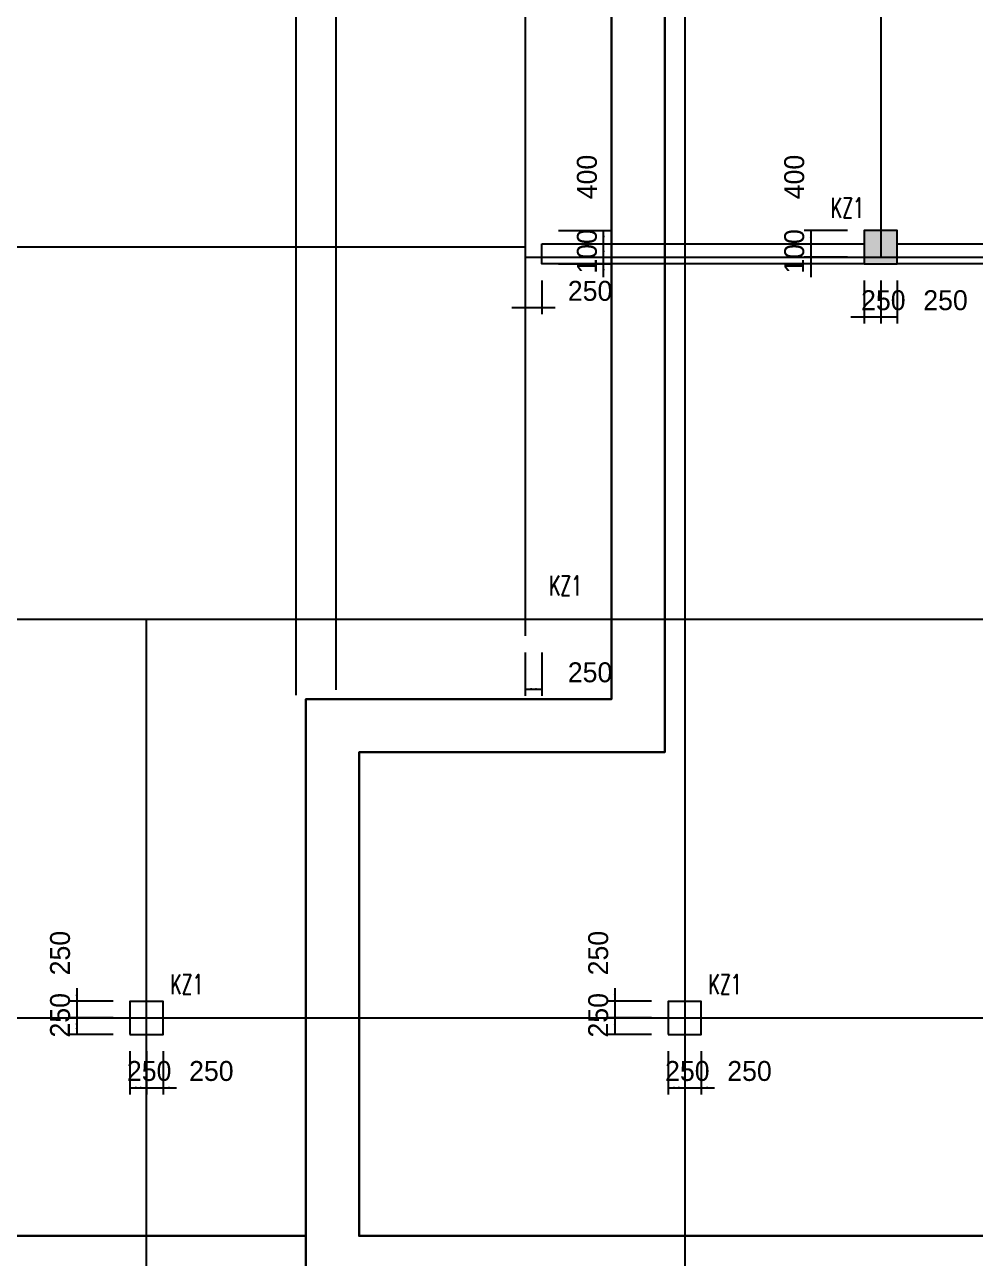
# Model space of a CAD drawing. Extents: x 387171 to 699106, y 11966 to 245688.
# Drawn here: x 522824 to 537132, y 203470 to 222037 of the extents above; entities that cross this region are included whole.
import ezdxf

# ---------------------------------------------------------------- set-up
doc = ezdxf.new("R2010")
doc.units = 0
doc.header["$LTSCALE"] = 100
doc.header["$MEASUREMENT"] = 0
for name, color, linetype in [('COLU', 7, 'Continuous'), ('DIM', 3, 'Continuous'), ('DOTE', 253, 'Continuous'), ('HATCH', 254, 'Continuous'), ('NUM', 7, 'Continuous'), ('Q-dote', 253, 'Continuous'), ('WALL', 3, 'Continuous')]:
    doc.layers.add(name, color=color, linetype=linetype)
doc.styles.add('hztxt', font='hztxt')
doc.styles.get("Standard").update_dxf_attribs({"font": 'standard'})
doc.dimstyles.get("Standard").update_dxf_attribs({"dimtxt": 300, "dimasz": 100, "dimexe": 100, "dimexo": 250, "dimgap": 100, "dimtad": 0, "dimtoh": 1, "dimdec": 0, "dimdsep": 46, "dimcen": 0.09, "dimclrt": 7, "dimadec": 0, "dimazin": 0, "dimtfac": 1, "dimtdec": 4, "dimtofl": 0, "dimtmove": 0, "dimatfit": 3, "dimfxl": 1, "dimtolj": 1, "dimtzin": 0, "dimarcsym": 0})

# ---------------------------------------------------------------- blocks, each defined once
blk = doc.blocks.new('*D2435')
at = {"layer": 'DIM', "color": 0, "linetype": 'ByBlock', "lineweight": -2}
for p, q in [((535208, 218938), (534558, 218938)), ((534658, 218938), (534658, 218538)), ((535208, 218538), (534558, 218538))]:
    blk.add_line(p, q, dxfattribs=at)
for points in [[(534658, 218938), (534675, 218838), (534641, 218838)], [(534658, 218538), (534641, 218638), (534675, 218638)]]:
    blk.add_solid(points, dxfattribs=at)
at = {"layer": 'DIM', "color": 7, "linetype": 'Continuous', "lineweight": -2, "insert": (534408, 219744), "char_height": 300, "width": 576.67, "attachment_point": 5, "rotation": 90, "style": 'hztxt'}
blk.add_mtext('400', dxfattribs=at)
blk = doc.blocks.new('*D1999')
at = {"layer": 'DIM', "color": 0, "linetype": 'ByBlock', "lineweight": -2}
for p, q in [((534658, 218738), (534658, 218238)), ((535208, 218538), (534558, 218538)), ((535208, 218438), (534558, 218438))]:
    blk.add_line(p, q, dxfattribs=at)
for points in [[(534658, 218538), (534641, 218638), (534675, 218638)], [(534658, 218438), (534675, 218338), (534641, 218338)]]:
    blk.add_solid(points, dxfattribs=at)
at = {"layer": 'DIM', "color": 7, "linetype": 'Continuous', "lineweight": -2, "insert": (534408, 218624), "char_height": 300, "width": 476.67, "attachment_point": 5, "rotation": 90, "style": 'hztxt'}
blk.add_mtext('100', dxfattribs=at)
blk = doc.blocks.new('*D1919')
at = {"layer": 'DIM', "color": 0, "linetype": 'ByBlock', "lineweight": -2}
for p, q in [((535458, 218188), (535458, 217538)), ((535708, 218188), (535708, 217538)), ((535258, 217638), (535908, 217638))]:
    blk.add_line(p, q, dxfattribs=at)
for points in [[(535458, 217638), (535358, 217621), (535358, 217655)], [(535708, 217638), (535808, 217655), (535808, 217621)]]:
    blk.add_solid(points, dxfattribs=at)
at = {"layer": 'DIM', "color": 7, "linetype": 'Continuous', "lineweight": -2, "insert": (535748, 217888), "char_height": 300, "width": 566.67, "attachment_point": 5, "style": 'hztxt'}
blk.add_mtext('250', dxfattribs=at)
blk = doc.blocks.new('*D1512')
at = {"layer": 'DIM', "color": 0, "linetype": 'ByBlock', "lineweight": -2}
for p, q in [((535708, 218188), (535708, 217538)), ((535958, 218188), (535958, 217538)), ((535708, 217638), (535958, 217638))]:
    blk.add_line(p, q, dxfattribs=at)
for points in [[(535708, 217638), (535808, 217655), (535808, 217621)], [(535958, 217638), (535858, 217621), (535858, 217655)]]:
    blk.add_solid(points, dxfattribs=at)
at = {"layer": 'DIM', "color": 7, "linetype": 'Continuous', "lineweight": -2, "insert": (536684, 217888), "char_height": 300, "width": 566.67, "attachment_point": 5, "style": 'hztxt'}
blk.add_mtext('250', dxfattribs=at)
blk = doc.blocks.new('*D1788')
at = {"layer": 'DIM', "color": 0, "linetype": 'ByBlock', "lineweight": -2}
for p, q in [((530358, 212588), (530358, 211938)), ((530608, 212588), (530608, 211938)), ((530358, 212038), (530608, 212038))]:
    blk.add_line(p, q, dxfattribs=at)
for points in [[(530358, 212038), (530458, 212055), (530458, 212021)], [(530608, 212038), (530508, 212021), (530508, 212055)]]:
    blk.add_solid(points, dxfattribs=at)
at = {"layer": 'DIM', "color": 7, "linetype": 'Continuous', "lineweight": -2, "insert": (531334, 212288), "char_height": 300, "width": 566.67, "attachment_point": 5, "style": 'hztxt'}
blk.add_mtext('250', dxfattribs=at)
blk = doc.blocks.new('*D306')
at = {"layer": 'DIM', "color": 0, "linetype": 'ByBlock', "lineweight": -2}
for p, q in [((523608, 207538), (523608, 206888)), ((524158, 207338), (523508, 207338)), ((524158, 207088), (523508, 207088))]:
    blk.add_line(p, q, dxfattribs=at)
for points in [[(523608, 207338), (523591, 207438), (523625, 207438)], [(523608, 207088), (523625, 206988), (523591, 206988)]]:
    blk.add_solid(points, dxfattribs=at)
at = {"layer": 'DIM', "color": 7, "linetype": 'Continuous', "lineweight": -2, "insert": (523358, 208064), "char_height": 300, "width": 566.67, "attachment_point": 5, "rotation": 90, "style": 'hztxt'}
blk.add_mtext('250', dxfattribs=at)
blk = doc.blocks.new('*D222')
at = {"layer": 'DIM', "color": 0, "linetype": 'ByBlock', "lineweight": -2}
for p, q in [((524158, 207088), (523508, 207088)), ((523608, 207088), (523608, 206838)), ((524158, 206838), (523508, 206838))]:
    blk.add_line(p, q, dxfattribs=at)
for points in [[(523608, 207088), (523625, 206988), (523591, 206988)], [(523608, 206838), (523591, 206938), (523625, 206938)]]:
    blk.add_solid(points, dxfattribs=at)
at = {"layer": 'DIM', "color": 7, "linetype": 'Continuous', "lineweight": -2, "insert": (523358, 207128), "char_height": 300, "width": 566.67, "attachment_point": 5, "rotation": 90, "style": 'hztxt'}
blk.add_mtext('250', dxfattribs=at)
blk = doc.blocks.new('*D2812')
at = {"layer": 'DIM', "color": 0, "linetype": 'ByBlock', "lineweight": -2}
for p, q in [((524408, 206588), (524408, 205938)), ((524658, 206588), (524658, 205938)), ((524408, 206038), (524658, 206038))]:
    blk.add_line(p, q, dxfattribs=at)
for points in [[(524408, 206038), (524508, 206055), (524508, 206021)], [(524658, 206038), (524558, 206021), (524558, 206055)]]:
    blk.add_solid(points, dxfattribs=at)
at = {"layer": 'DIM', "color": 7, "linetype": 'Continuous', "lineweight": -2, "insert": (524698, 206288), "char_height": 300, "width": 566.67, "attachment_point": 5, "style": 'hztxt'}
blk.add_mtext('250', dxfattribs=at)
blk = doc.blocks.new('*D2385')
at = {"layer": 'DIM', "color": 0, "linetype": 'ByBlock', "lineweight": -2}
for p, q in [((524658, 206588), (524658, 205938)), ((524908, 206588), (524908, 205938)), ((524458, 206038), (525108, 206038))]:
    blk.add_line(p, q, dxfattribs=at)
for points in [[(524658, 206038), (524558, 206021), (524558, 206055)], [(524908, 206038), (525008, 206055), (525008, 206021)]]:
    blk.add_solid(points, dxfattribs=at)
at = {"layer": 'DIM', "color": 7, "linetype": 'Continuous', "lineweight": -2, "insert": (525634, 206288), "char_height": 300, "width": 566.67, "attachment_point": 5, "style": 'hztxt'}
blk.add_mtext('250', dxfattribs=at)
blk = doc.blocks.new('*D1948')
at = {"layer": 'DIM', "color": 0, "linetype": 'ByBlock', "lineweight": -2}
for p, q in [((531708, 207538), (531708, 206888)), ((532258, 207338), (531608, 207338)), ((532258, 207088), (531608, 207088))]:
    blk.add_line(p, q, dxfattribs=at)
for points in [[(531708, 207338), (531691, 207438), (531725, 207438)], [(531708, 207088), (531725, 206988), (531691, 206988)]]:
    blk.add_solid(points, dxfattribs=at)
at = {"layer": 'DIM', "color": 7, "linetype": 'Continuous', "lineweight": -2, "insert": (531458, 208064), "char_height": 300, "width": 566.67, "attachment_point": 5, "rotation": 90, "style": 'hztxt'}
blk.add_mtext('250', dxfattribs=at)
blk = doc.blocks.new('*D1863')
at = {"layer": 'DIM', "color": 0, "linetype": 'ByBlock', "lineweight": -2}
for p, q in [((532258, 207088), (531608, 207088)), ((531708, 207088), (531708, 206838)), ((532258, 206838), (531608, 206838))]:
    blk.add_line(p, q, dxfattribs=at)
for points in [[(531708, 207088), (531725, 206988), (531691, 206988)], [(531708, 206838), (531691, 206938), (531725, 206938)]]:
    blk.add_solid(points, dxfattribs=at)
at = {"layer": 'DIM', "color": 7, "linetype": 'Continuous', "lineweight": -2, "insert": (531458, 207128), "char_height": 300, "width": 566.67, "attachment_point": 5, "rotation": 90, "style": 'hztxt'}
blk.add_mtext('250', dxfattribs=at)
blk = doc.blocks.new('*D1461')
at = {"layer": 'DIM', "color": 0, "linetype": 'ByBlock', "lineweight": -2}
for p, q in [((532508, 206588), (532508, 205938)), ((532758, 206588), (532758, 205938)), ((532508, 206038), (532758, 206038))]:
    blk.add_line(p, q, dxfattribs=at)
for points in [[(532508, 206038), (532608, 206055), (532608, 206021)], [(532758, 206038), (532658, 206021), (532658, 206055)]]:
    blk.add_solid(points, dxfattribs=at)
at = {"layer": 'DIM', "color": 7, "linetype": 'Continuous', "lineweight": -2, "insert": (532798, 206288), "char_height": 300, "width": 566.67, "attachment_point": 5, "style": 'hztxt'}
blk.add_mtext('250', dxfattribs=at)
blk = doc.blocks.new('*D997')
at = {"layer": 'DIM', "color": 0, "linetype": 'ByBlock', "lineweight": -2}
for p, q in [((532758, 206588), (532758, 205938)), ((533008, 206588), (533008, 205938)), ((532558, 206038), (533208, 206038))]:
    blk.add_line(p, q, dxfattribs=at)
for points in [[(532758, 206038), (532658, 206021), (532658, 206055)], [(533008, 206038), (533108, 206055), (533108, 206021)]]:
    blk.add_solid(points, dxfattribs=at)
at = {"layer": 'DIM', "color": 7, "linetype": 'Continuous', "lineweight": -2, "insert": (533734, 206288), "char_height": 300, "width": 566.67, "attachment_point": 5, "style": 'hztxt'}
blk.add_mtext('250', dxfattribs=at)
blk = doc.blocks.new('*D1205')
at = {"layer": 'DIM', "color": 0, "linetype": 'ByBlock', "lineweight": -2}
for p, q in [((530358, 218188), (530358, 217679)), ((530608, 218188), (530608, 217679)), ((530158, 217779), (530808, 217779))]:
    blk.add_line(p, q, dxfattribs=at)
for points in [[(530358, 217779), (530258, 217763), (530258, 217796)], [(530608, 217779), (530708, 217796), (530708, 217763)]]:
    blk.add_solid(points, dxfattribs=at)
at = {"layer": 'DIM', "color": 7, "linetype": 'Continuous', "lineweight": -2, "insert": (531334, 218029), "char_height": 300, "width": 566.67, "attachment_point": 5, "style": 'hztxt'}
blk.add_mtext('250', dxfattribs=at)
blk = doc.blocks.new('*D773')
at = {"layer": 'DIM', "color": 0, "linetype": 'ByBlock', "lineweight": -2}
for p, q in [((531538, 218238), (531538, 218738)), ((530858, 218538), (531638, 218538)), ((530858, 218438), (531638, 218438))]:
    blk.add_line(p, q, dxfattribs=at)
for points in [[(531538, 218538), (531521, 218638), (531555, 218638)], [(531538, 218438), (531555, 218338), (531521, 218338)]]:
    blk.add_solid(points, dxfattribs=at)
at = {"layer": 'DIM', "color": 7, "linetype": 'Continuous', "lineweight": -2, "insert": (531288, 218624), "char_height": 300, "width": 476.67, "attachment_point": 5, "rotation": 90, "style": 'hztxt'}
blk.add_mtext('100', dxfattribs=at)
blk = doc.blocks.new('*D364')
at = {"layer": 'DIM', "color": 0, "linetype": 'ByBlock', "lineweight": -2}
for p, q in [((530858, 218938), (531638, 218938)), ((531538, 218538), (531538, 218938)), ((530858, 218538), (531638, 218538))]:
    blk.add_line(p, q, dxfattribs=at)
for points in [[(531538, 218938), (531555, 218838), (531521, 218838)], [(531538, 218538), (531521, 218638), (531555, 218638)]]:
    blk.add_solid(points, dxfattribs=at)
at = {"layer": 'DIM', "color": 7, "linetype": 'Continuous', "lineweight": -2, "insert": (531288, 219744), "char_height": 300, "width": 576.67, "attachment_point": 5, "rotation": 90, "style": 'hztxt'}
blk.add_mtext('400', dxfattribs=at)
blk = doc.blocks.new('后浇带现场')
at = {"color": 6, "lineweight": 30}
for points in [[(714656, 762040), (714656, 738930), (710056, 738930), (710056, 730049), (775507, 730049), (775507, 772730)], [(715456, 762040), (715456, 738130), (710856, 738130), (710856, 730849), (774707, 730849), (774707, 772730)], [(660511, 730049), (710056, 730049), (710057, 730849), (660479, 730849)]]:
    blk.add_lwpolyline(points, dxfattribs=at)

msp = doc.modelspace()

# ---------------------------------------------------------------- hatches: boundary and pattern name
at = {"layer": 'HATCH'}
msp.add_hatch(color=256, dxfattribs=at).paths.add_polyline_path([(535458.1, 218437.9), (535958.1, 218437.9), (535958.1, 218937.9), (535458.1, 218937.9)], flags=0)

# ---------------------------------------------------------------- linework, layer by layer
at = {"layer": 'COLU'}
for points in [[(535458.1, 218437.9), (535958.1, 218437.9), (535958.1, 218937.9), (535458.1, 218937.9)], [(524408.1, 206837.9), (524908.1, 206837.9), (524908.1, 207337.9), (524408.1, 207337.9)], [(532508.1, 206837.9), (533008.1, 206837.9), (533008.1, 207337.9), (532508.1, 207337.9)]]:
    msp.add_lwpolyline(points, close=True, dxfattribs=at)
at = {"layer": 'DOTE'}
for p, q in [((530358.1, 238913.1), (530358.1, 212837.9)), ((532758, 238913.1), (532758.2, 95505.2)), ((535708.1, 238913.1), (535708.1, 218537.9)), ((526908.1, 211945.8), (526908.1, 234364.9)), ((527508.1, 234364.9), (527508.1, 212028.2)), ((530358.1, 218687.9), (487407, 218687.9)), ((530358.1, 218537.9), (599408.1, 218537.9)), ((488717.2, 213087.9), (664518.6, 213087.9)), ((524658.1, 179087.9), (524658.1, 213087.9)), ((488958, 207087.9), (664518.6, 207087.9))]:
    msp.add_line(p, q, dxfattribs=at)
at = {"layer": 'Q-dote'}
msp.add_line((530358.1, 238913.1), (530358.1, 212837.9), dxfattribs=at)
at = {"layer": 'WALL'}
for points in [[(530608.1, 218737.9), (535458.1, 218737.9), (535458.1, 218437.9), (530608.1, 218437.9)], [(535958.1, 218737.9), (540658.1, 218737.9), (540658.1, 218437.9), (535958.1, 218437.9)]]:
    msp.add_lwpolyline(points, close=True, dxfattribs=at)

# ---------------------------------------------------------------- block references
at = {"color": 3, "lineweight": 30}
msp.add_blockref('后浇带现场', (-182998.7, -527042.1), dxfattribs=at)

# ---------------------------------------------------------------- texts
at = {"layer": 'NUM', "color": 200, "width": 0.7}
for p in [(534955.6, 219129.2), (530714.1, 213444), (525014.1, 207444), (533114.1, 207444)]:
    msp.add_text('KZ1', height=300, dxfattribs=at).set_placement(p)

# ---------------------------------------------------------------- dimensions: what is measured, and where the dimension line sits
at = {"layer": 'DIM', "color": 200}
for base, p1, p2, picture, middle in [((531538, 218937.9), (530608.1, 218537.9), (530608.1, 218937.9), '*D364', (531288, 219156)), ((531538, 218537.9), (530608.1, 218437.9), (530608.1, 218537.9), '*D773', (531288, 218236))]:
    dim = msp.add_linear_dim(base=base, p1=p1, p2=p2, angle=90, dimstyle='Standard', dxfattribs=at)
    dim.commit()
    dim.dimension.update_dxf_attribs({"geometry": picture, "text_midpoint": middle})
for p1, p2, picture, middle in [((535458.1, 218937.9), (535458.1, 218537.9), '*D2435', (534408.1, 219156)), ((535458.1, 218537.9), (535458.1, 218437.9), '*D1999', (534408.1, 218236)), ((535458.1, 218437.9), (535708.1, 218437.9), '*D1919', (535240, 217887.9)), ((535708.1, 218437.9), (535958.1, 218437.9), '*D1512', (536176.1, 217887.9)), ((530358.1, 212837.9), (530608.1, 212837.9), '*D1788', (530826.1, 212287.9)), ((524408.1, 207337.9), (524408.1, 207087.9), '*D306', (523358.1, 207556)), ((532508.1, 207337.9), (532508.1, 207087.9), '*D1948', (531458.1, 207556)), ((524408.1, 207087.9), (524408.1, 206837.9), '*D222', (523358.1, 206619.9)), ((532508.1, 207087.9), (532508.1, 206837.9), '*D1863', (531458.1, 206619.9)), ((524408.1, 206837.9), (524658.1, 206837.9), '*D2812', (524190, 206287.9)), ((524658.1, 206837.9), (524908.1, 206837.9), '*D2385', (525126.1, 206287.9)), ((532508.1, 206837.9), (532758.1, 206837.9), '*D1461', (532290, 206287.9)), ((532758.1, 206837.9), (533008.1, 206837.9), '*D997', (533226.1, 206287.9))]:
    dim = msp.add_aligned_dim(p1=p1, p2=p2, distance=-800, dimstyle='Standard', dxfattribs=at)
    dim.commit()
    dim.dimension.update_dxf_attribs({"geometry": picture, "text_midpoint": middle})
dim = msp.add_linear_dim(base=(530608.1, 217779.4), p1=(530358.1, 218437.9), p2=(530608.1, 218437.9), dimstyle='Standard', dxfattribs=at)
dim.commit()
dim.dimension.update_dxf_attribs({"geometry": '*D1205', "text_midpoint": (530826.1, 218029.4)})

doc.saveas('drawing.dxf')
